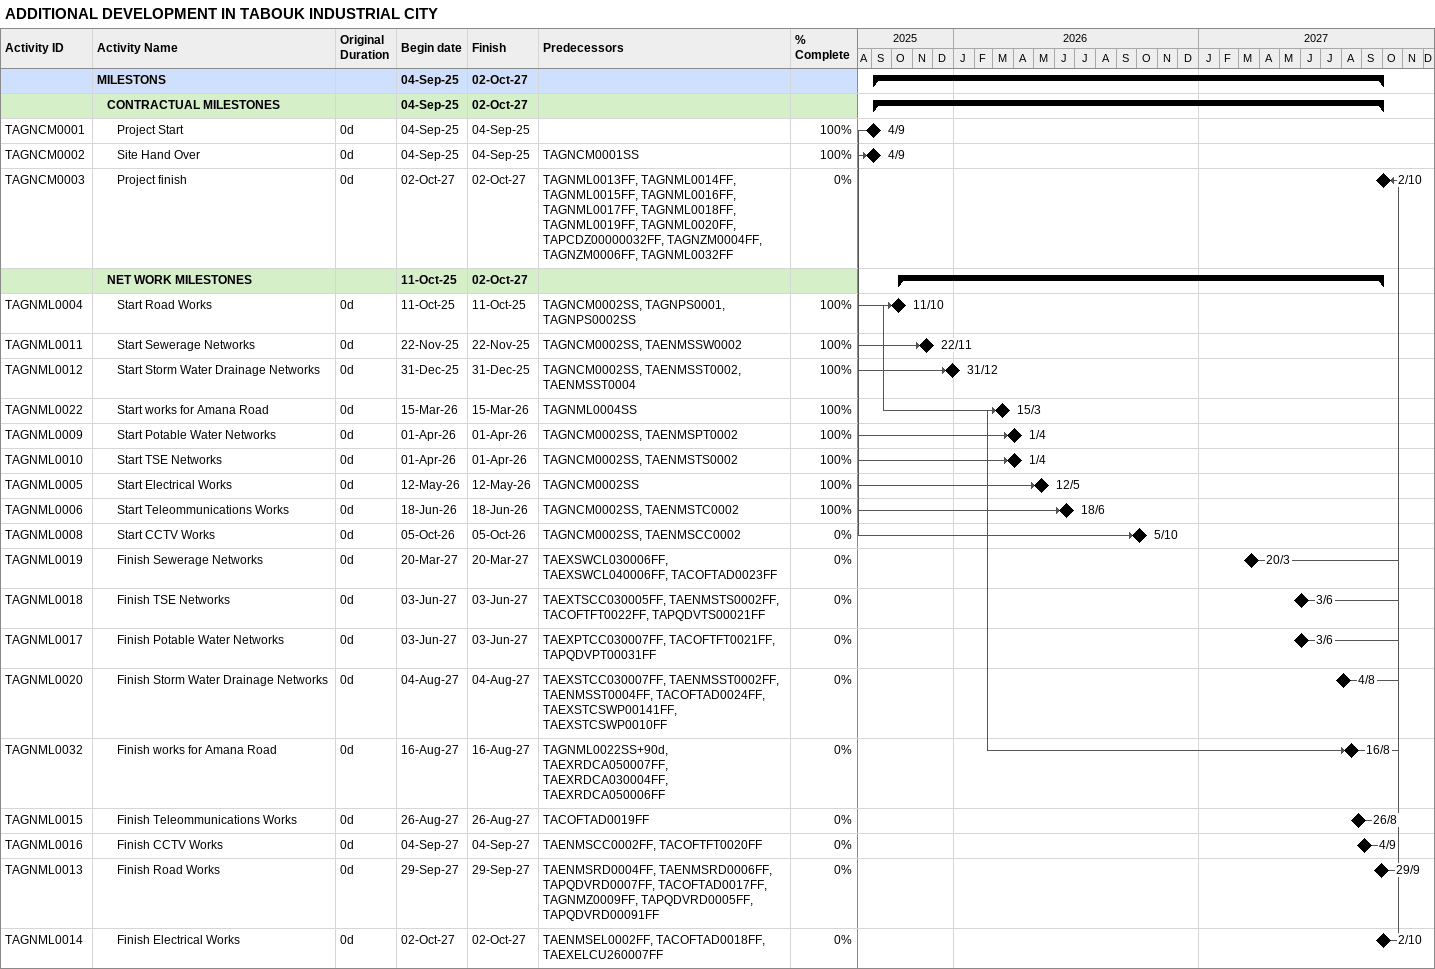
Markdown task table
ADDITIONAL DEVELOPMENT IN TABOUK INDUSTRIAL CITY

| ID | Level | Task | Original duration | Start | Finish | Predecessors | % complete |
|---|---|---|---|---|---|---|---|
|  | 1 | **MILESTONS** |  | 2025-09-04 | 2027-10-02 |  |  |
|  | 2 | **CONTRACTUAL MILESTONES** |  | 2025-09-04 | 2027-10-02 |  |  |
| TAGNCM0001 | 3 | Project Start | 0d | 2025-09-04 | 2025-09-04 |  | 100 |
| TAGNCM0002 | 3 | Site Hand Over | 0d | 2025-09-04 | 2025-09-04 | TAGNCM0001SS | 100 |
| TAGNCM0003 | 3 | Project finish | 0d | 2027-10-02 | 2027-10-02 | TAGNML0013FF, TAGNML0014FF, TAGNML0015FF, TAGNML0016FF, TAGNML0017FF, TAGNML0018FF, TAGNML0019FF, TAGNML0020FF, TAPCDZ00000032FF, TAGNZM0004FF, TAGNZM0006FF, TAGNML0032FF | 0 |
|  | 2 | **NET WORK MILESTONES** |  | 2025-10-11 | 2027-10-02 |  |  |
| TAGNML0004 | 3 | Start Road Works | 0d | 2025-10-11 | 2025-10-11 | TAGNCM0002SS, TAGNPS0001, TAGNPS0002SS | 100 |
| TAGNML0011 | 3 | Start Sewerage Networks | 0d | 2025-11-22 | 2025-11-22 | TAGNCM0002SS, TAENMSSW0002 | 100 |
| TAGNML0012 | 3 | Start Storm Water Drainage Networks | 0d | 2025-12-31 | 2025-12-31 | TAGNCM0002SS, TAENMSST0002, TAENMSST0004 | 100 |
| TAGNML0022 | 3 | Start works for Amana Road | 0d | 2026-03-15 | 2026-03-15 | TAGNML0004SS | 100 |
| TAGNML0009 | 3 | Start Potable Water Networks | 0d | 2026-04-01 | 2026-04-01 | TAGNCM0002SS, TAENMSPT0002 | 100 |
| TAGNML0010 | 3 | Start TSE Networks | 0d | 2026-04-01 | 2026-04-01 | TAGNCM0002SS, TAENMSTS0002 | 100 |
| TAGNML0005 | 3 | Start Electrical Works | 0d | 2026-05-12 | 2026-05-12 | TAGNCM0002SS | 100 |
| TAGNML0006 | 3 | Start Teleommunications Works | 0d | 2026-06-18 | 2026-06-18 | TAGNCM0002SS, TAENMSTC0002 | 100 |
| TAGNML0008 | 3 | Start CCTV Works | 0d | 2026-10-05 | 2026-10-05 | TAGNCM0002SS, TAENMSCC0002 | 0 |
| TAGNML0019 | 3 | Finish Sewerage Networks | 0d | 2027-03-20 | 2027-03-20 | TAEXSWCL030006FF, TAEXSWCL040006FF, TACOFTAD0023FF | 0 |
| TAGNML0018 | 3 | Finish TSE Networks | 0d | 2027-06-03 | 2027-06-03 | TAEXTSCC030005FF, TAENMSTS0002FF, TACOFTFT0022FF, TAPQDVTS00021FF | 0 |
| TAGNML0017 | 3 | Finish Potable Water Networks | 0d | 2027-06-03 | 2027-06-03 | TAEXPTCC030007FF, TACOFTFT0021FF, TAPQDVPT00031FF | 0 |
| TAGNML0020 | 3 | Finish Storm Water Drainage Networks | 0d | 2027-08-04 | 2027-08-04 | TAEXSTCC030007FF, TAENMSST0002FF, TAENMSST0004FF, TACOFTAD0024FF, TAEXSTCSWP00141FF, TAEXSTCSWP0010FF | 0 |
| TAGNML0032 | 3 | Finish works for Amana Road | 0d | 2027-08-16 | 2027-08-16 | TAGNML0022SS+90d, TAEXRDCA050007FF, TAEXRDCA030004FF, TAEXRDCA050006FF | 0 |
| TAGNML0015 | 3 | Finish Teleommunications Works | 0d | 2027-08-26 | 2027-08-26 | TACOFTAD0019FF | 0 |
| TAGNML0016 | 3 | Finish CCTV Works | 0d | 2027-09-04 | 2027-09-04 | TAENMSCC0002FF, TACOFTFT0020FF | 0 |
| TAGNML0013 | 3 | Finish Road Works | 0d | 2027-09-29 | 2027-09-29 | TAENMSRD0004FF, TAENMSRD0006FF, TAPQDVRD0007FF, TACOFTAD0017FF, TAGNMZ0009FF, TAPQDVRD0005FF, TAPQDVRD00091FF | 0 |
| TAGNML0014 | 3 | Finish Electrical Works | 0d | 2027-10-02 | 2027-10-02 | TAENMSEL0002FF, TACOFTAD0018FF, TAEXELCU260007FF | 0 |
